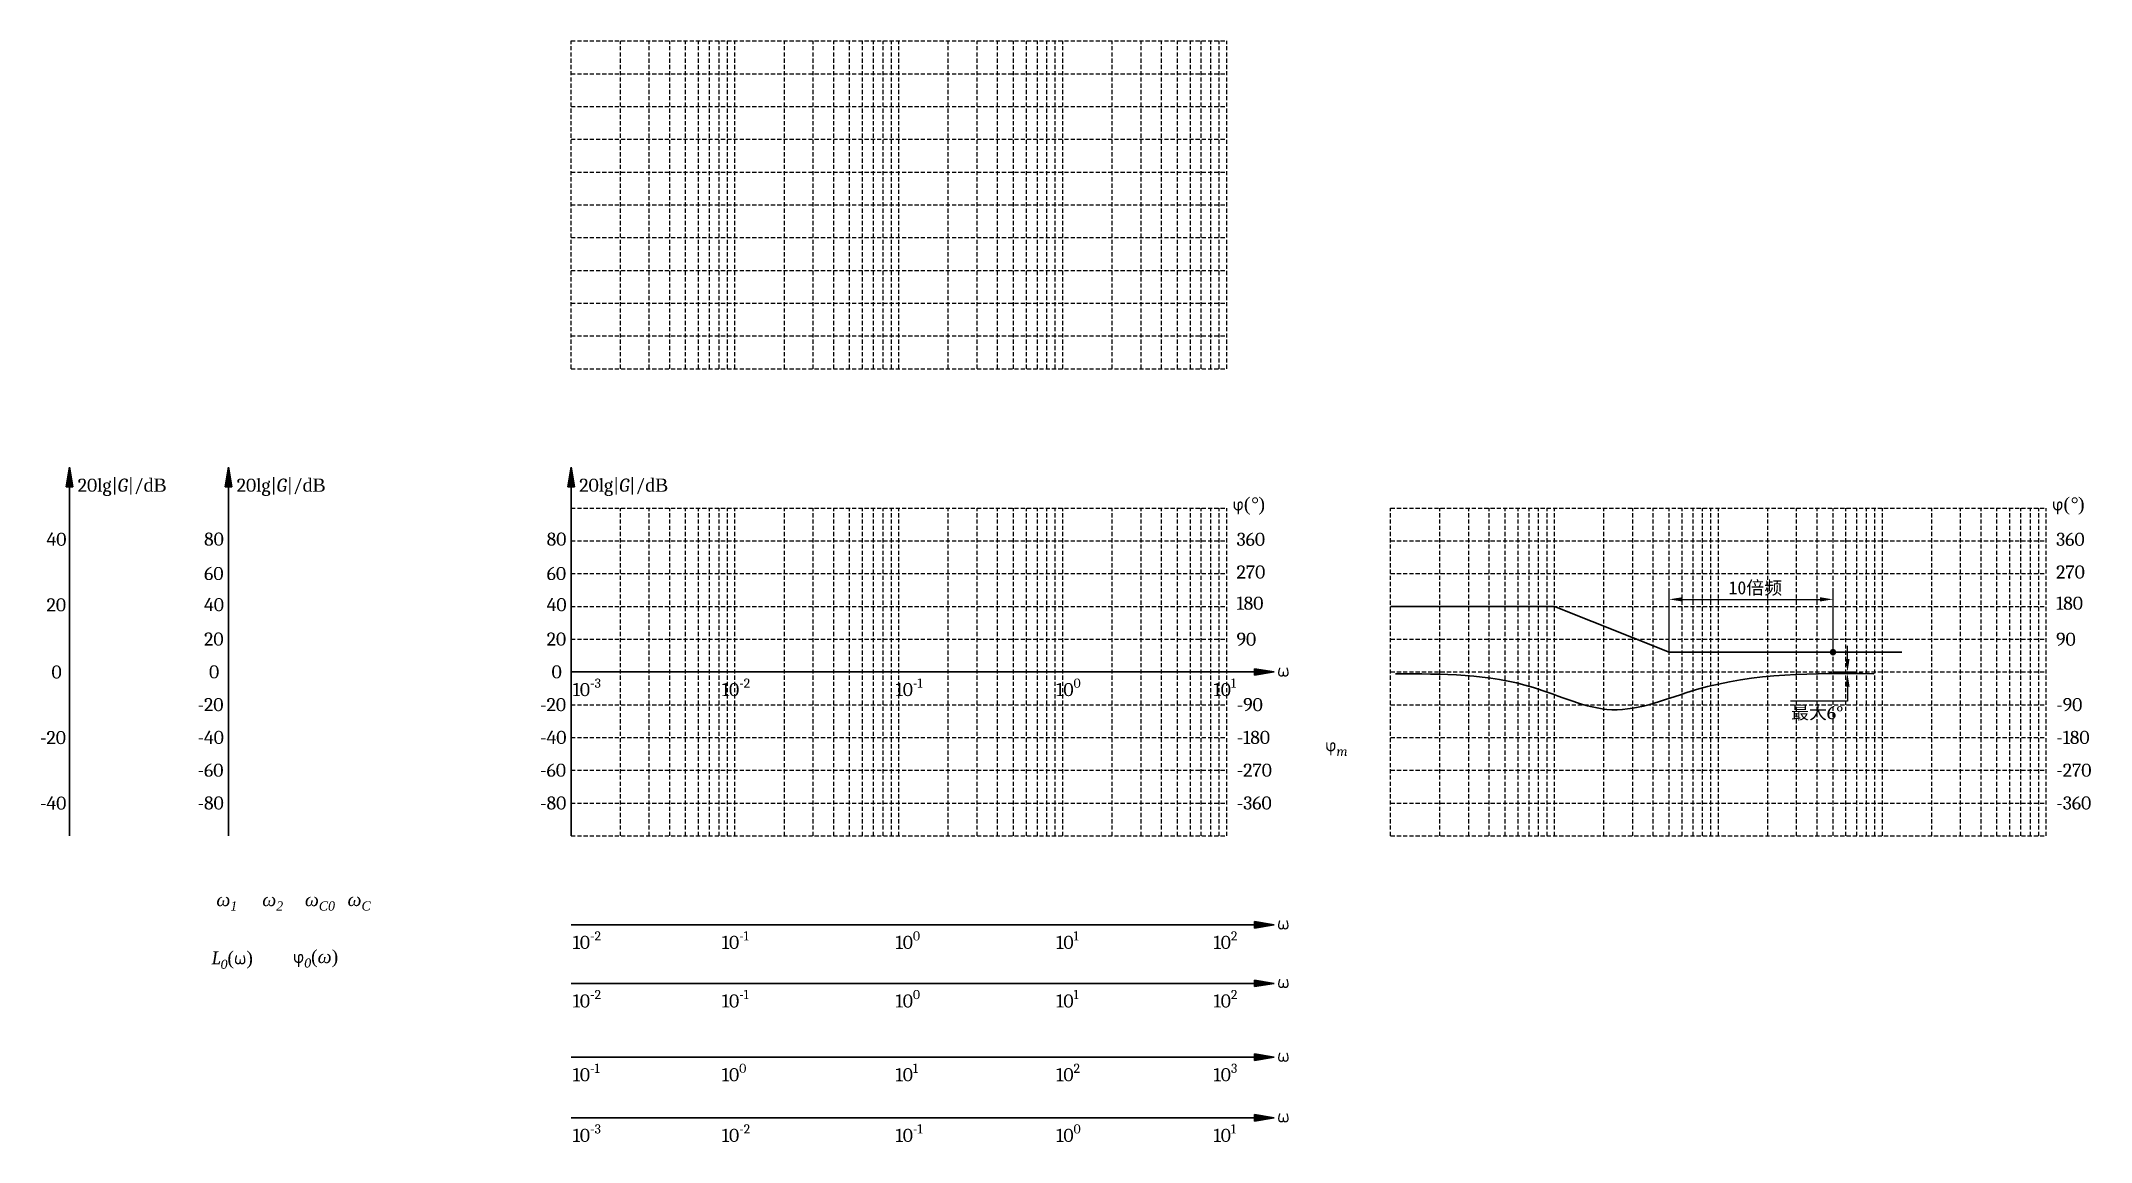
# Model space of a CAD drawing. Header units: millimetres. Extents: x -2234 to 10273, y -2868 to 3850.
import ezdxf

# ---------------------------------------------------------------- set-up
doc = ezdxf.new("R2010")
doc.units = ezdxf.units.MM
doc.linetypes.add('DASHEDX2', pattern=[38.1, 25.4, -12.7])
doc.layers.add('坐标', color=254, linetype='Continuous')
doc.layers.add('辅助线蓝', color=5, linetype='Continuous')
for name, color, linetype, lineweight in [('坐标轴', 250, 'Continuous', 30), ('粗红线', 1, 'Continuous', 30), ('粗蓝线', 5, 'Continuous', 30), ('粗黑线', 250, 'Continuous', 30)]:
    doc.layers.add(name, color=color, linetype=linetype, lineweight=lineweight)
doc.styles.add('数学', font='Cambria Math.ttf', dxfattribs={"height": 80})
doc.dimstyles.new('坐标标注', dxfattribs={"dimtxt": 40, "dimasz": 80, "dimexe": 50, "dimexo": 0, "dimgap": 20, "dimtad": 2, "dimtih": 1, "dimtoh": 1, "dimzin": 9, "dimlunit": 6, "dimtxsty": '数学', "dimcen": 30, "dimclrd": 256, "dimclre": 256, "dimclrt": 256, "dimadec": 0, "dimazin": 0, "dimtfac": 1, "dimtmove": 0, "dimatfit": 3, "dimfxl": 0, "dimlwd": -1, "dimlwe": -1, "dimarcsym": 0})

# ---------------------------------------------------------------- blocks, each defined once
blk = doc.blocks.new('纵轴')
at = {"layer": '坐标轴'}
blk.add_hatch(color=256, dxfattribs=at).paths.add_polyline_path([(0, 2250), (-20, 2130), (20, 2130)])
for p, q in [((-20, 2130), (0, 2250)), ((-20, 2130), (20, 2130)), ((0, 2250), (20, 2130))]:
    blk.add_line(p, q, dxfattribs=at)
at = {"layer": '坐标轴', "lineweight": 30}
blk.add_line((0, 0), (0, 2130), dxfattribs=at)
at = {"layer": '坐标轴', "char_height": 80, "attachment_point": 1, "style": '数学'}
for s, insert, width in [('20lg|{\\fCambria Math|b0|i1|c0|p18;G}|/{\\fTimes New Roman|b0|i0|c186|p18;dB}', (50, 2180), 700), ('80', (-149, 1851), 120), ('60', (-149, 1641), 120), ('40', (-149, 1451), 130), ('20', (-149, 1241), 130), ('0', (-119, 1041), 80), ('-20', (-189, 841), 160), ('-40', (-189, 641), 160), ('-60', (-189, 441), 160), ('-80', (-189, 241), 160)]:
    blk.add_mtext(s, dxfattribs=dict(at, insert=insert, width=width))
blk = doc.blocks.new('纵轴1')
at = {"layer": '坐标轴'}
blk.add_hatch(color=256, dxfattribs=at).paths.add_polyline_path([(0, 2250), (-20, 2130), (20, 2130)])
for p, q in [((-20, 2130), (0, 2250)), ((-20, 2130), (20, 2130)), ((0, 2250), (20, 2130))]:
    blk.add_line(p, q, dxfattribs=at)
at = {"layer": '坐标轴', "lineweight": 30}
blk.add_line((0, 0), (0, 2130), dxfattribs=at)
at = {"layer": '坐标轴', "char_height": 80, "attachment_point": 1, "style": '数学'}
for s, insert, width in [('20lg|{\\fCambria Math|b0|i1|c0|p18;G}|/{\\fTimes New Roman|b0|i0|c186|p18;dB}', (50, 2180), 700), ('40', (-140, 1850), 120), ('20', (-140, 1450), 130), ('0', (-110, 1040), 80), ('-20', (-180, 640), 160), ('-40', (-180, 240), 160)]:
    blk.add_mtext(s, dxfattribs=dict(at, insert=insert, width=width))
blk = doc.blocks.new('横轴1')
at = {"layer": '坐标轴'}
blk.add_hatch(color=256, dxfattribs=at).paths.add_polyline_path([(4290, 0), (4170, 20), (4170, -20)])
at = {"layer": '坐标轴', "lineweight": 30}
blk.add_line((0, 0), (4170, 0), dxfattribs=at)
at = {"layer": '坐标轴'}
for p, q in [((4170, 20), (4170, -20)), ((4170, 20), (4290, 0)), ((4290, 0), (4170, -20))]:
    blk.add_line(p, q, dxfattribs=at)
at = {"layer": '坐标轴', "char_height": 80, "attachment_point": 1, "style": '数学'}
for s, insert, width in [('{\\fCambria Math|b0|i1|c0|p18;ω}', (4308, 51), 102.46), ('\\A1;10{\\H0.7x;\\S-1^ ;}', (10, -40), 210), ('\\A1;10{\\H0.7x;\\S0^ ;}', (920, -40), 180), ('\\A1;10{\\H0.7x;\\S1^ ;}', (1980, -40), 180), ('\\A1;10{\\H0.7x;\\S2^ ;}', (2960, -40), 180), ('\\A1;10{\\H0.7x;\\S3^ ;}', (3920, -40), 200)]:
    blk.add_mtext(s, dxfattribs=dict(at, insert=insert, width=width))
blk = doc.blocks.new('横轴2')
at = {"layer": '坐标轴'}
blk.add_hatch(color=256, dxfattribs=at).paths.add_polyline_path([(4290, 0), (4170, 20), (4170, -20)])
at = {"layer": '坐标轴', "lineweight": 30}
blk.add_line((0, 0), (4170, 0), dxfattribs=at)
at = {"layer": '坐标轴'}
for p, q in [((4170, 20), (4170, -20)), ((4170, 20), (4290, 0)), ((4290, 0), (4170, -20))]:
    blk.add_line(p, q, dxfattribs=at)
at = {"layer": '坐标轴', "char_height": 80, "attachment_point": 1, "style": '数学'}
for s, insert, width in [('{\\fCambria Math|b0|i1|c0|p18;ω}', (4308, 51), 102.46), ('\\A1;10{\\H0.7x;\\S-2^ ;}', (10, -40), 210), ('\\A1;10{\\H0.7x;\\S-1^ ;}', (920, -40), 210), ('\\A1;10{\\H0.7x;\\S0^ ;}', (1980, -40), 180), ('\\A1;10{\\H0.7x;\\S1^ ;}', (2960, -40), 180), ('\\A1;10{\\H0.7x;\\S2^ ;}', (3920, -40), 180)]:
    blk.add_mtext(s, dxfattribs=dict(at, insert=insert, width=width))
blk = doc.blocks.new('角度1')
at = {"layer": '坐标轴', "char_height": 80, "attachment_point": 1, "style": '数学'}
for s, insert, width in [('{\\fCambria Math|b0|i1|c0|p18;φ\\fTimes New Roman|b0|i0|c186|p18;(\\fTimes New Roman|b0|i1|c186|p18;°\\fTimes New Roman|b0|i0|c186|p18;)}', (35, 65), 240), ('360', (60, -150), 120), ('270', (60, -350), 120), ('180', (60, -540), 130), ('90', (60, -760), 130), ('-90', (61, -1159), 160), ('-180', (61, -1359), 160), ('-270', (61, -1559), 160), ('-360', (61, -1759), 160)]:
    blk.add_mtext(s, dxfattribs=dict(at, insert=insert, width=width))
blk = doc.blocks.new('横轴4')
at = {"layer": '坐标轴'}
blk.add_hatch(color=256, dxfattribs=at).paths.add_polyline_path([(4290, 0), (4170, 20), (4170, -20)])
at = {"layer": '坐标轴', "lineweight": 30}
blk.add_line((0, 0), (4170, 0), dxfattribs=at)
at = {"layer": '坐标轴'}
for p, q in [((4170, 20), (4170, -20)), ((4170, 20), (4290, 0)), ((4290, 0), (4170, -20))]:
    blk.add_line(p, q, dxfattribs=at)
at = {"layer": '坐标轴', "char_height": 80, "attachment_point": 1, "style": '数学'}
for s, insert, width in [('{\\fCambria Math|b0|i1|c0|p18;ω}', (4308, 51), 102.46), ('\\A1;10{\\H0.7x;\\S-3^ ;}', (10, -40), 210), ('\\A1;10{\\H0.7x;\\S-2^ ;}', (920, -40), 210), ('\\A1;10{\\H0.7x;\\S-1^ ;}', (1980, -40), 264.72), ('\\A1;10{\\H0.7x;\\S0^ ;}', (2960, -40), 180), ('\\A1;10{\\H0.7x;\\S1^ ;}', (3920, -40), 180)]:
    blk.add_mtext(s, dxfattribs=dict(at, insert=insert, width=width))
blk = doc.blocks.new('*D25')
at = {"layer": 'Defpoints', "color": 0}
for p in [(8699, 443), (7699, 120), (8699, 120)]:
    blk.add_point(p, dxfattribs=at)
at = {"layer": '辅助线蓝'}
for p, q in [((7699, 120), (7699, 493)), ((7779, 443), (8619, 443)), ((8699, 120), (8699, 493))]:
    blk.add_line(p, q, dxfattribs=at)
for points in [[(7779, 456), (7779, 430), (7699, 443)], [(8619, 456), (8619, 430), (8699, 443)]]:
    blk.add_solid(points, dxfattribs=at)
blk = doc.blocks.new('*D26')
at = {"layer": 'Defpoints', "color": 0}
for p in [(8699, 0), (8699, -10), (8787, -10)]:
    blk.add_point(p, dxfattribs=at)
at = {"layer": '辅助线蓝'}
for p, q in [((8787, 80), (8787, 160)), ((8699, 0), (8837, 0)), ((8699, -10), (8837, -10)), ((8787, 0), (8787, -10)), ((8787, -90), (8787, -179)), ((8787, -179), (8439, -179))]:
    blk.add_line(p, q, dxfattribs=at)
for points in [[(8774, 80), (8800, 80), (8787, 0)], [(8774, -90), (8800, -90), (8787, -10)]]:
    blk.add_solid(points, dxfattribs=at)
at = {"layer": '辅助线蓝', "insert": (8603, -252), "char_height": 80, "attachment_point": 5, "style": '数学'}
blk.add_mtext('最大6°', dxfattribs=at)

msp = doc.modelspace()

# ---------------------------------------------------------------- hatches: boundary and pattern name
at = {"layer": '坐标轴'}
msp.add_hatch(color=256, dxfattribs=at).paths.add_polyline_path([(5290, -1542.324), (5170, -1522.324), (5170, -1562.324)])
at = {"layer": '粗红线'}
h = msp.add_hatch(color=256, dxfattribs=at)
h.paths.add_polyline_path([(8699, 135.4, 0.414213562), (8684, 120.4), (8699, 120.4)])
h.paths.add_polyline_path([(8699, 135.4), (8699, 120.4), (8714, 120.4, 0.414213562)])
h.paths.add_polyline_path([(8714, 120.4), (8699, 120.4), (8699, 105.4, 0.414213562)])
h.paths.add_polyline_path([(8699, 120.4), (8684, 120.4, 0.414213562), (8699, 105.4)])

# ---------------------------------------------------------------- linework, layer by layer
at = {"layer": '坐标', "color": 254, "linetype": 'DASHEDX2'}
for p, q in [((1000, 3850), (5000, 3850)), ((1000, 1850), (1000, 3850)), ((1301, 1850), (1301, 3850)), ((1477, 1850), (1477, 3850)), ((1602, 1850), (1602, 3850)), ((1699, 1850), (1699, 3850)), ((1778, 1850), (1778, 3850)), ((1845, 1850), (1845, 3850)), ((1903, 1850), (1903, 3850)), ((1954, 1850), (1954, 3850)), ((2000, 1850), (2000, 3850)), ((2301, 1850), (2301, 3850)), ((2477, 1850), (2477, 3850)), ((2602, 1850), (2602, 3850)), ((2699, 1850), (2699, 3850)), ((2778, 1850), (2778, 3850)), ((2845, 1850), (2845, 3850)), ((2903, 1850), (2903, 3850)), ((2954, 1850), (2954, 3850)), ((3000, 1850), (3000, 3850)), ((3301, 1850), (3301, 3850)), ((3477, 1850), (3477, 3850)), ((3602, 1850), (3602, 3850)), ((3699, 1850), (3699, 3850)), ((3778, 1850), (3778, 3850)), ((3845, 1850), (3845, 3850)), ((3903, 1850), (3903, 3850)), ((3954, 1850), (3954, 3850)), ((4000, 1850), (4000, 3850)), ((4301, 1850), (4301, 3850)), ((4477, 1850), (4477, 3850)), ((4602, 1850), (4602, 3850)), ((4699, 1850), (4699, 3850)), ((4778, 1850), (4778, 3850)), ((4845, 1850), (4845, 3850)), ((4903, 1850), (4903, 3850)), ((4954, 1850), (4954, 3850)), ((5000, 1850), (5000, 3850)), ((1000, 3650), (5000, 3650)), ((1000, 3450), (5000, 3450)), ((1000, 3250), (5000, 3250)), ((1000, 3050), (5000, 3050)), ((1000, 2850), (5000, 2850)), ((1000, 2650), (5000, 2650)), ((1000, 2450), (5000, 2450)), ((1000, 2250), (5000, 2250)), ((1000, 2050), (5000, 2050)), ((1000, 1850), (5000, 1850)), ((1000, 1000), (5000, 1000)), ((1000, -1000), (1000, 1000)), ((1301, -1000), (1301, 1000)), ((1477, -1000), (1477, 1000)), ((1602, -1000), (1602, 1000)), ((1699, -1000), (1699, 1000)), ((1778, -1000), (1778, 1000)), ((1845, -1000), (1845, 1000)), ((1903, -1000), (1903, 1000)), ((1954, -1000), (1954, 1000)), ((2000, -1000), (2000, 1000)), ((2301, -1000), (2301, 1000)), ((2477, -1000), (2477, 1000)), ((2602, -1000), (2602, 1000)), ((2699, -1000), (2699, 1000)), ((2778, -1000), (2778, 1000)), ((2845, -1000), (2845, 1000)), ((2903, -1000), (2903, 1000)), ((2954, -1000), (2954, 1000)), ((3000, -1000), (3000, 1000)), ((3301, -1000), (3301, 1000)), ((3477, -1000), (3477, 1000)), ((3602, -1000), (3602, 1000)), ((3699, -1000), (3699, 1000)), ((3778, -1000), (3778, 1000)), ((3845, -1000), (3845, 1000)), ((3903, -1000), (3903, 1000)), ((3954, -1000), (3954, 1000)), ((4000, -1000), (4000, 1000)), ((4301, -1000), (4301, 1000)), ((4477, -1000), (4477, 1000)), ((4602, -1000), (4602, 1000)), ((4699, -1000), (4699, 1000)), ((4778, -1000), (4778, 1000)), ((4845, -1000), (4845, 1000)), ((4903, -1000), (4903, 1000)), ((4954, -1000), (4954, 1000)), ((5000, -1000), (5000, 1000)), ((6000, 1000), (10000, 1000)), ((6000, -1000), (6000, 1000)), ((6301, -1000), (6301, 1000)), ((6477, -1000), (6477, 1000)), ((6602, -1000), (6602, 1000)), ((6699, -1000), (6699, 1000)), ((6778, -1000), (6778, 1000)), ((6845, -1000), (6845, 1000)), ((6903, -1000), (6903, 1000)), ((6954, -1000), (6954, 1000)), ((7000, -1000), (7000, 1000)), ((7301, -1000), (7301, 1000)), ((7477, -1000), (7477, 1000)), ((7602, -1000), (7602, 1000)), ((7699, -1000), (7699, 1000)), ((7778, -1000), (7778, 1000)), ((7845, -1000), (7845, 1000)), ((7903, -1000), (7903, 1000)), ((7954, -1000), (7954, 1000)), ((8000, -1000), (8000, 1000)), ((8301, -1000), (8301, 1000)), ((8477, -1000), (8477, 1000)), ((8602, -1000), (8602, 1000)), ((8699, -1000), (8699, 1000)), ((8778, -1000), (8778, 1000)), ((8845, -1000), (8845, 1000)), ((8903, -1000), (8903, 1000)), ((8954, -1000), (8954, 1000)), ((9000, -1000), (9000, 1000)), ((9301, -1000), (9301, 1000)), ((9477, -1000), (9477, 1000)), ((9602, -1000), (9602, 1000)), ((9699, -1000), (9699, 1000)), ((9778, -1000), (9778, 1000)), ((9845, -1000), (9845, 1000)), ((9903, -1000), (9903, 1000)), ((9954, -1000), (9954, 1000)), ((10000, -1000), (10000, 1000)), ((1000, 800), (5000, 800)), ((6000, 800), (10000, 800)), ((1000, 600), (5000, 600)), ((6000, 600), (10000, 600)), ((1000, 400), (5000, 400)), ((6000, 400), (10000, 400)), ((1000, 200), (5000, 200)), ((6000, 200), (10000, 200)), ((1000, 0), (5000, 0)), ((6000, 0), (10000, 0)), ((1000, -200), (5000, -200)), ((6000, -200), (10000, -200)), ((1000, -400), (5000, -400)), ((6000, -400), (10000, -400)), ((1000, -600), (5000, -600)), ((6000, -600), (10000, -600)), ((1000, -800), (5000, -800)), ((6000, -800), (10000, -800)), ((1000, -1000), (5000, -1000)), ((6000, -1000), (10000, -1000))]:
    msp.add_line(p, q, dxfattribs=at)
at = {"layer": '坐标轴', "lineweight": 30}
msp.add_line((1000, -1542.324), (5170, -1542.324), dxfattribs=at)
at = {"layer": '坐标轴'}
for p, q in [((5170, -1522.324), (5170, -1562.324)), ((5170, -1522.324), (5290, -1542.324)), ((5290, -1542.324), (5170, -1562.324))]:
    msp.add_line(p, q, dxfattribs=at)
at = {"layer": '粗红线'}
for p, q in [((6000, 400), (7000, 400)), ((7000, 400), (7699, 120.4)), ((7699, 120.4), (9118, 120.4))]:
    msp.add_line(p, q, dxfattribs=at)
msp.add_circle((8699, 120.4), 15, dxfattribs=at)
msp.add_spline([(6030, -12), (6871, -95), (7349.5, -230.12), (7867, -108), (8947, -11)], degree=3, dxfattribs=at)

# ---------------------------------------------------------------- block references
at = {"layer": '坐标轴'}
for name, p in [('纵轴1', (-2060, -1000)), ('纵轴', (-1090, -1000)), ('纵轴', (1000, -1000)), ('角度1', (5000, 1000)), ('角度1', (10000, 1000)), ('横轴4', (1000, 0)), ('横轴2', (1000, -1900)), ('横轴1', (1000, -2350)), ('横轴4', (1000, -2720))]:
    msp.add_blockref(name, p, dxfattribs=at)

# ---------------------------------------------------------------- texts
at = {"layer": '坐标轴', "char_height": 80, "attachment_point": 1, "style": '数学'}
for s, insert, width in [('\\A1;10{\\H0.7x;\\S-2^ ;}', (1010, -1582.324), 210), ('\\A1;10{\\H0.7x;\\S-1^ ;}', (1920, -1582.324), 210), ('\\A1;10{\\H0.7x;\\S0^ ;}', (2980, -1582.324), 180), ('\\A1;10{\\H0.7x;\\S1^ ;}', (3960, -1582.324), 180), ('\\A1;10{\\H0.7x;\\S2^ ;}', (4920, -1582.324), 180), ('{\\fCambria Math|b0|i1|c0|p18;ω}', (5307.536, -1491.65), 102.46375)]:
    msp.add_mtext(s, dxfattribs=dict(at, insert=insert, width=width))
at = {"layer": '粗红线', "char_height": 80, "width": 164.17908, "attachment_point": 7, "style": '数学'}
for s, insert in [('\\A1;{\\fTimes New Roman|b0|i1|c134|p18;ω\\fTimes New Roman|b0|i1|c186|p18;\\H0.7x;\\S^ 1;}', (-1164.179, -1455.932)), ('\\A1;{\\fTimes New Roman|b0|i1|c134|p18;ω\\fTimes New Roman|b0|i1|c186|p18;\\H0.7x;\\S^ 2;}', (-884.179, -1455.932))]:
    msp.add_mtext(s, dxfattribs=dict(at, insert=insert))
at = {"layer": '粗蓝线', "char_height": 80, "style": '数学'}
for s, insert, width, attachment_point in [('\\A1;{\\fSimSun|b0|i0|c0|p2;10\\fSimSun|b0|i0|c134|p2;倍频}', (8061, 554), 384.94093, 1), ('\\A1;{\\fCambria Math|b0|i1|c0|p18;φ\\H0.7x;\\S^ m;}', (5600.059, -404.802), 201.9409, 1), ('\\A1;{\\fTimes New Roman|b0|i1|c134|p18;ω\\fTimes New Roman|b0|i1|c186|p18;\\H0.7x;\\S^ C0;}', (-624.179, -1455.932), 240, 7), ('\\A1;{\\fCambria Math|b0|i1|c0|p18;L\\H0.7x;\\S^ 0;\\fTimes New Roman|b0|i0|c0|p18;\\H1.429x;(\\fCambria Math|b0|i1|c0|p18;ω\\fTimes New Roman|b0|i0|c0|p18;)}', (-1194.514, -1704.231), 290.01311, 1), ('\\A1;{\\fCambria Math|b0|i1|c0|p18;φ\\H0.7x;\\S^ 0;\\fTimes New Roman|b0|i0|c186|p18;\\H1.429x;(\\fTimes New Roman|b0|i1|c134|p18;ω\\fTimes New Roman|b0|i0|c186|p18;)}', (-697.229, -1696.342), 374.93751, 1)]:
    msp.add_mtext(s, dxfattribs=dict(at, insert=insert, width=width, attachment_point=attachment_point))
at = {"layer": '粗黑线', "insert": (-364.179, -1455.416), "char_height": 80, "width": 170, "attachment_point": 7, "style": '数学'}
msp.add_mtext('\\A1;{\\fTimes New Roman|b0|i1|c134|p18;ω\\fTimes New Roman|b0|i1|c186|p18;\\H0.7x;\\S^ C;}', dxfattribs=at)

# ---------------------------------------------------------------- dimensions: what is measured, and where the dimension line sits
at = {"layer": '辅助线蓝'}
dim = msp.add_linear_dim(base=(8699, 443), p1=(7699, 120.4), p2=(8699, 120.4), text=' ', dimstyle='坐标标注', dxfattribs=at)
dim.commit()
dim.dimension.update_dxf_attribs({"geometry": '*D25', "text_midpoint": (8199, 443)})
dim = msp.add_linear_dim(base=(8787.108, -9.701), p1=(8699, 0), p2=(8699, -9.701), angle=90, text='最大6°', dimstyle='坐标标注', dxfattribs=at)
dim.commit()
dim.dimension.update_dxf_attribs({"geometry": '*D26', "text_midpoint": (8603, -179), "dimtype": 160})

doc.saveas('drawing.dxf')
